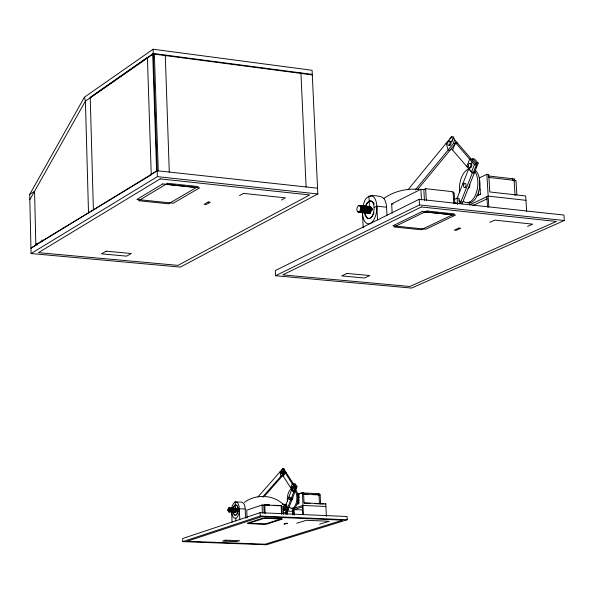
<?xml version="1.0" encoding="UTF-8"?>
<svg xmlns="http://www.w3.org/2000/svg" width="594" height="594" viewBox="0 0 594 594"><rect width="100%" height="100%" fill="white"/><g stroke="black" fill="none" stroke-linecap="round" stroke-linejoin="round"><path stroke-width="0.89" d="M227.918 510.12C230.427 502.435 230.643 516.832 227.918 510.12L228.72 510.157M358.843 212.065C360.944 210.87 361.746 206.541 359.273 205.427C356.645 205.992 355.776 211.019 358.331 212.147L370.649 213.305M281.615 471.005L282.529 468.607L283.954 468.718L284.964 472.987L263.751 497.03M283.42 476.395L284.949 472.393L286.093 472.453M290.718 487.852L292.255 483.843L293.414 483.895M291.944 489.033L285.811 505.026L287.63 507.922L288.781 507.974M291.944 489.775L292.3 488.84M292.189 488.602A1.322 0.639 -87.3 0 0 293.08 488.788A1.322 0.639 -87.3 0 0 293.236 486.931L293.481 485.758M294.275 486.753L294.639 485.818M283.672 468.666L295.864 487.741L294.32 491.758L293.169 491.706L294.713 487.681L284.949 472.393M286.612 510.58L294.661 489.627M286.739 513.283L296.993 486.62L295.151 483.739L293.993 483.679L295.842 486.56L296.993 486.62M450.118 138.877L450.749 137.251L452.012 137.4M452.569 150L455.435 142.664L457.328 142.894M457.246 197.899L468.807 168.599M472.044 160.402L472.69 158.761L474.599 158.984L478.207 163.15L462.05 203.95M469.134 169.29L469.809 167.567M469.587 167.211A2.279 1.21 -82.7 0 0 471.317 167.181A2.279 1.21 -82.7 0 0 471.591 163.981L472.044 161.895M453.229 138.157L476.366 164.902L473.44 172.297L471.525 172.082L474.45 164.679L455.435 142.664M460.15 203.742L472.393 172.78L469.401 169.297M475.646 164.568L476.299 162.927L472.69 158.761M233.182 507.67L234.244 505.694L235.655 504.87L237.021 505.435L237.986 507.231A4.611 2.19 -87.6 0 1 238.157 511.13L236.776 514.389A6.541 3.111 -87.6 0 1 234.652 515.087L233.041 512.83A4.604 2.19 -87.6 0 1 232.796 511.612M365.295 206.556C366.231 203.987 368.042 200.713 371.205 200.891L373.478 202.502L374.257 204.084M374.049 212.838L372.074 216.558A11.175 5.717 -83.7 0 1 368.124 218.481L366.899 217.946L365.087 215.266A7.856 4.017 -83.7 0 1 364.627 213.305M29.7 194.431L84.407 97.208L153.103 49.235L312.088 70.285L317.812 193.956L180.413 267.092L31.074 253.549L29.7 194.431L34.571 191.261L35.833 245.196L30.94 248.151L157.158 170.738L317.538 188.209M29.819 199.681L85.41 101.129L153.267 53.987L312.303 74.903M408.048 189.724L451.589 136.642L453.489 136.872L455.472 143.651L417.671 189.486M449.198 145.367A2.25 1.181 -82.5 0 0 450.66 144.728A2.25 1.181 -82.5 0 0 450.95 142.011L452.583 140.028M415.206 189.991L453.571 143.421L451.589 136.642M257.974 496.918L282.811 468.659L283.813 472.928L262.615 496.978M281.311 473.069A1.307 0.631 -87.1 0 0 282.15 473.552A1.307 0.631 -87.1 0 0 282.454 471.77L283.308 470.79M90.236 97.772L147.409 57.536L151.262 174.844L35.826 244.713M244.416 502.353C249.784 498.433 256.43 496.28 263.09 496.502M31.074 253.549L157.365 176.648L317.812 193.956M151.24 174.317L157.158 170.738L153.103 49.235M359.593 205.955L360.603 205.569L361.805 206.645L371.45 207.67M384.051 198.329C394.134 191.097 406.771 188.402 419.03 189.308M239.508 195.582L243.458 193.392L285.447 197.861L281.408 200.015M392.159 213.038L391.669 203.913L420.886 189.271L423.841 189.597L425.66 188.684L453.096 191.743L453.801 203.757M363.209 227.806L362.488 213.313L364.501 212.31M374.101 207.536L376.826 206.177L386.56 207.209L386.984 215.414M419.186 199.287L275.297 270.567L275.527 275.727L411.56 288.068L564.3 220.53L563.929 215.065L419.186 199.287L419.505 204.915L275.527 275.727M526.655 211.345L525.69 195.983L489.798 191.959L488.751 174.517L486.85 174.302L479.462 177.881L480.427 194.394M454.135 199.591L457.15 198.144L459.051 198.359L459.362 203.787M476.744 195.901L480.427 194.164M472.772 205.576L487.05 198.879M489.723 222.386L494.72 220.122L532.669 224.153L527.598 226.396M229.484 508.115L230.672 508.783L236.679 509.036M266.543 505.204L262.058 505.004L246.74 510.179L247.067 518.005M281.534 514.27L281.148 505.501L263.818 505.086L264.152 512.993M266.394 504.707L269.342 504.885L265.399 505.041L267.159 504.9L266.394 504.707L266.431 505.561M237.882 509.281L239.337 508.791L245.196 509.051L245.56 518.161M280.197 505.821L281.148 505.501M260.098 512.711L182.67 538.498L182.789 541.639L266.431 544.765L347.208 519.765L347.052 516.505L260.098 512.711L260.239 516.03L182.789 541.639M297.089 504.039L299.005 503.422L298.574 493.688L303.564 492.478L304.024 502.888L325.787 503.883L326.351 516.297M302.279 492.901L297.817 494.371L297.965 497.906M302.925 492.686L303.564 492.478M283.576 514.322L283.227 506.222L285.595 505.449L286.746 505.501L287.125 514.434M285.566 505.888L286.746 505.501M313.031 494.705L320.159 494.809L320.574 503.883M283.501 512.704L287.021 511.991M302.398 506.949L294.112 509.6L302.324 509.971M325.133 504.091L325.787 503.883M296.74 523.247L306.252 520.292L329.217 521.272L319.609 524.205M386.56 207.209A14.108 7.113 -83.7 0 0 383.939 198.634L382.328 197.223C375.638 195.01 366.038 193.911 364.092 202.688A14.137 7.076 -83.7 0 0 363.097 206.059M227.948 509.607L228.749 509.645M230.019 509.697L236.828 509.979M229.982 510.209L236.798 510.491M227.955 510.617L228.757 510.654M229.885 510.699L236.694 510.989M229.715 511.137L236.523 511.427M229.499 511.493L236.308 511.776M228.452 511.701L236.056 512.021M228.705 511.85L235.781 512.147M228.957 507.959L236.033 508.256M228.683 508.078L236.286 508.397M228.43 508.323L229.232 508.36M229.707 508.375L236.509 508.664M228.215 508.679L229.017 508.716M229.982 509.199L236.791 509.481M260.239 516.03L347.208 519.765M286.56 504.395L282.462 504.209L284.474 504.655L285.35 505.672M325.906 506.482L302.985 505.435L293.421 508.509L293.688 514.753M273.827 505.531L279.284 505.784M283.227 506.222L284.377 506.274M287.57 511.07L292.5 511.293L292.649 514.901M290.421 498.284L290.993 498.307M297.394 500.141L299.034 500.215A1.314 0.639 -87.4 0 1 298.455 499.747M304.269 503.133L310.514 503.422M314.969 503.623L323.307 504.009M294.713 487.681L295.864 487.741M294.936 491.981L293.778 491.921L292.864 490.481M303.17 492.938L319.453 493.718L319.513 495.017M298.574 493.688L299.725 493.74M302.977 493.985L320.159 494.809M303.23 494.238L308.576 494.498M283.813 472.928L284.964 472.987M282.105 476.232L280.955 476.173L279.952 471.911M360.699 208.925L372.52 210.172M360.513 209.786L371.421 210.944M360.209 210.588L371.116 211.739M359.816 211.256L370.715 212.407M359.348 211.761L370.248 212.912M358.353 211.724L361.078 212.006M364.709 212.392L366.528 212.578M357.855 211.991L369.23 213.291M391.669 203.913L393.124 204.069M165.912 184.318L196.339 187.555M425.007 211.917L452.465 214.842M359.273 205.427L370.233 206.593M358.761 205.509L370.715 206.742M360.157 205.947L371.124 207.113M362.214 206.237L363.966 206.422M360.684 207.224L372.497 208.479M360.758 208.049L372.572 209.303M462.689 202.331L460.788 202.123L459.021 200.007M370.701 196.354L368.941 196.161L369.475 206.734M419.505 204.915L564.3 220.53M452.702 192.805L454.165 192.968L454.766 203.118M525.965 200.319L488.157 196.109L469.757 204.774L469.594 202.071M472.393 172.78L474.309 173.002M488.179 175.935L514.597 178.98L514.731 181.148M488.558 177.398L515.986 180.554L516.869 194.825M476.299 162.927L478.207 163.15M474.45 164.679L476.366 164.902M468.013 166.654L466.743 166.506L469.654 159.125L471.562 159.348M450.052 150.23L448.151 150L446.183 143.228M453.571 143.421L455.472 143.651M265.214 496.569C271.74 496.955 278.111 499.613 282.937 504.016M312.281 74.399L153.245 53.475L90.221 97.275L93.392 209.868M370.819 195.686L372.624 196.168L374.22 197.579A14.137 7.076 -83.7 0 1 373.047 220.961A14.137 7.076 -83.7 0 1 362.488 213.313M451.403 148.641L471.525 172.082M463.008 183.294L463.84 184.274M282.454 474.881L293.169 491.706M288.87 497.044L289.293 497.72M450.95 142.011L450.779 141.587A2.25 1.181 -82.5 0 0 449.955 141.105M282.454 471.77L282.365 471.495A1.307 0.631 -87.1 0 0 281.615 471.28M84.407 97.208L85.41 101.129L88.513 212.823M514.107 180.338L515.043 195.508M512.719 178.764L512.808 180.205M486.85 174.302L488.825 207.224M486.917 196.696L487.54 207.083M478.378 191.602L478.586 195.211M457.15 198.144L457.514 204.484M425.66 188.684L426.321 200.282M423.841 189.597L424.443 200.289M420.886 189.271L421.488 199.97M376.826 206.177L377.524 219.877M300.935 72.906L306.096 186.969M319.431 503.831L319.015 494.75L318.369 494.965L318.317 493.666M302.413 492.419L303.378 514.404M302.346 505.643L302.74 514.768M298.767 494.06L298.923 497.624M281.942 505.902L282.291 513.78M298.047 499.673L298.24 504.091M294.052 508.308L294.349 515.161M286.791 511.939L286.865 513.743M285.595 505.449L285.974 514.382M266.721 504.596L266.758 505.449M264.761 504.759L265.139 513.558M262.058 505.004L262.392 512.912M239.337 508.791L239.768 519.735M235.417 508.256L235.172 501.908L237.14 502.353L237.986 503.378A8.279 3.846 -87.5 0 1 237.407 516.943A8.279 3.846 -87.5 0 1 231.697 512.058M235.803 518.258L235.907 520.99M231.653 511.352L232.068 522.237M165.273 55.056L169.29 172.06M157.158 170.738L157.365 176.648M154.343 53.616L158.264 170.857M152.717 53.846L156.616 171.065M41.974 239.946L42.026 241.884M36.821 243.458L36.865 245.285M295.864 490.028A9.868 4.774 -87.4 0 1 297.564 502.301A9.868 4.774 -87.4 0 1 291.736 508.212M294.713 489.968A9.875 4.767 -87.4 0 1 296.102 503.408A9.875 4.767 -87.4 0 1 289.464 507.202M287.414 501.277A9.875 4.767 -87.4 0 1 291.112 489.114M292.493 497.534A1.314 0.639 -87.4 0 1 292.627 499.22A1.314 0.639 -87.4 0 1 291.817 499.829M298.492 498.151A1.314 0.639 -87.4 0 1 299.094 497.616M291.981 507.981A8.19 3.95 -87.6 0 1 292.5 511.293M233.323 508.226A5.153 2.391 -87.5 0 1 237.043 505.917A5.153 2.391 -87.5 0 1 236.858 514.085A5.153 2.391 -87.5 0 1 233.234 512.162M286.761 511.746A8.205 3.935 -87.6 0 1 286.702 513.179M231.779 508.486A8.279 3.846 -87.5 0 1 232.551 505.212L234.192 502.524L235.172 501.908L242.025 502.116L243.837 503.645A8.271 3.854 -87.5 0 1 245.196 509.051M291.424 499.316A1.314 0.639 -87.4 0 1 291.305 499.561M281.259 472.75A1.307 0.631 -87.1 0 1 281.252 472.408M284.823 471.176A1.307 0.631 -87.1 0 1 285.313 471.933M292.345 486.746A1.322 0.639 -87.3 0 1 293.124 486.694M282.454 473.336A1.307 0.631 -87.1 0 1 282.38 473.047M284.184 508.056A1.314 0.631 -87.5 0 1 285.068 508.256A1.314 0.631 -87.5 0 1 284.912 510.098A1.314 0.631 -87.5 0 1 284.029 509.904M288.023 508.672A1.314 0.631 -87.5 0 1 287.786 510.231M296.124 487.073A1.322 0.639 -87.3 0 1 296.139 488.535A1.322 0.639 -87.3 0 1 295.485 489.218M365.733 206.734A8.791 4.403 -83.7 0 1 372.869 202.762A8.791 4.403 -83.7 0 1 371.681 216.81A8.791 4.403 -83.7 0 1 365.228 212.697M475.445 170.478A16.966 9.044 -83 0 1 478.913 190.592A16.966 9.044 -83 0 1 467.76 202.732M474.517 171.25A16.974 9.036 -83 0 1 476.084 193.458A16.974 9.036 -83 0 1 463.684 201.314M459.667 192.07A16.974 9.036 -83 0 1 468.985 169.067M469.594 184.229A2.265 1.203 -83 0 1 469.557 186.947A2.265 1.203 -83 0 1 468.102 188.001M480.13 189.278A2.257 1.21 -83 0 1 479.499 189.278M470.144 163.647A2.279 1.21 -82.7 0 1 471.369 163.625M454.759 202.703A2.257 1.195 -83.3 0 1 456.326 203.534M454.737 202.383A2.257 1.195 -83.3 0 1 455.375 203.43M476.499 166.721A2.272 1.21 -82.7 0 1 476.091 167.738M160.187 178.883L38.424 252.665L177.985 265.362L309.697 194.951L160.187 178.883M162.711 183.925L136.872 199.45L173.292 203.207L199.651 187.86L162.711 183.925M167.605 183.301L138.55 200.713L168.525 203.794L198.062 186.553L167.605 183.301M106.207 251.173L101.522 253.838L126.596 256.14L131.356 253.504L106.207 251.173M208.182 202.012L204.136 204.284L206.244 204.499L210.291 202.235L208.182 202.012M421.413 206.957L282.737 274.896L409.838 286.464L556.37 221.458L421.413 206.957M422.141 211.561L392.849 225.817L425.772 229.21L455.472 215.11L422.141 211.561M426.93 210.989L394.015 226.975L421.109 229.759L454.403 213.922L426.93 210.989M347.015 273.448L341.713 275.906L364.538 278.007L369.899 275.564L347.015 273.448M268.77 504.945L267.397 505.026L268.77 504.945M458.865 228.074L454.328 230.16L456.229 230.353L460.773 228.267L458.865 228.074M261.605 516.676L187.051 541.275L265.169 544.201L342.708 520.151L261.605 516.676M262.615 518.191L247.282 523.225L267.033 524.049L282.521 519.037L262.615 518.191M265.325 517.953L248.099 523.604L264.367 524.279L281.727 518.651L265.325 517.953M225.534 540.169L222.609 541.082L236.62 541.617L239.568 540.696L225.534 540.169M286.36 523.321L283.984 524.064L287.511 523.373L286.36 523.321M290.273 499.264A1.314 0.639 -87.4 0 0 289.894 497.178A1.314 0.639 -87.4 0 0 289.189 499.027A1.314 0.639 -87.4 0 0 290.273 499.264M281.756 473.062A1.307 0.631 -87.1 0 0 281.385 470.997A1.307 0.631 -87.1 0 0 280.68 472.846A1.307 0.631 -87.1 0 0 281.756 473.062M284.459 509.823A1.314 0.631 -87.5 0 0 284.088 507.744A1.314 0.631 -87.5 0 0 283.383 509.585A1.314 0.631 -87.5 0 0 284.459 509.823M292.627 488.513A1.322 0.639 -87.3 0 0 292.248 486.427A1.322 0.639 -87.3 0 0 291.535 488.283A1.322 0.639 -87.3 0 0 292.627 488.513M465.51 186.976A2.265 1.203 -83 0 0 465.288 183.212A2.265 1.203 -83 0 0 463.572 185.981A2.265 1.203 -83 0 0 465.51 186.976M449.561 144.632A2.25 1.181 -82.5 0 0 449.346 140.912A2.25 1.181 -82.5 0 0 447.661 143.696A2.25 1.181 -82.5 0 0 449.561 144.632M470.359 167.07A2.279 1.21 -82.7 0 0 470.136 163.291A2.279 1.21 -82.7 0 0 468.406 166.09A2.279 1.21 -82.7 0 0 470.359 167.07"/></g></svg>
